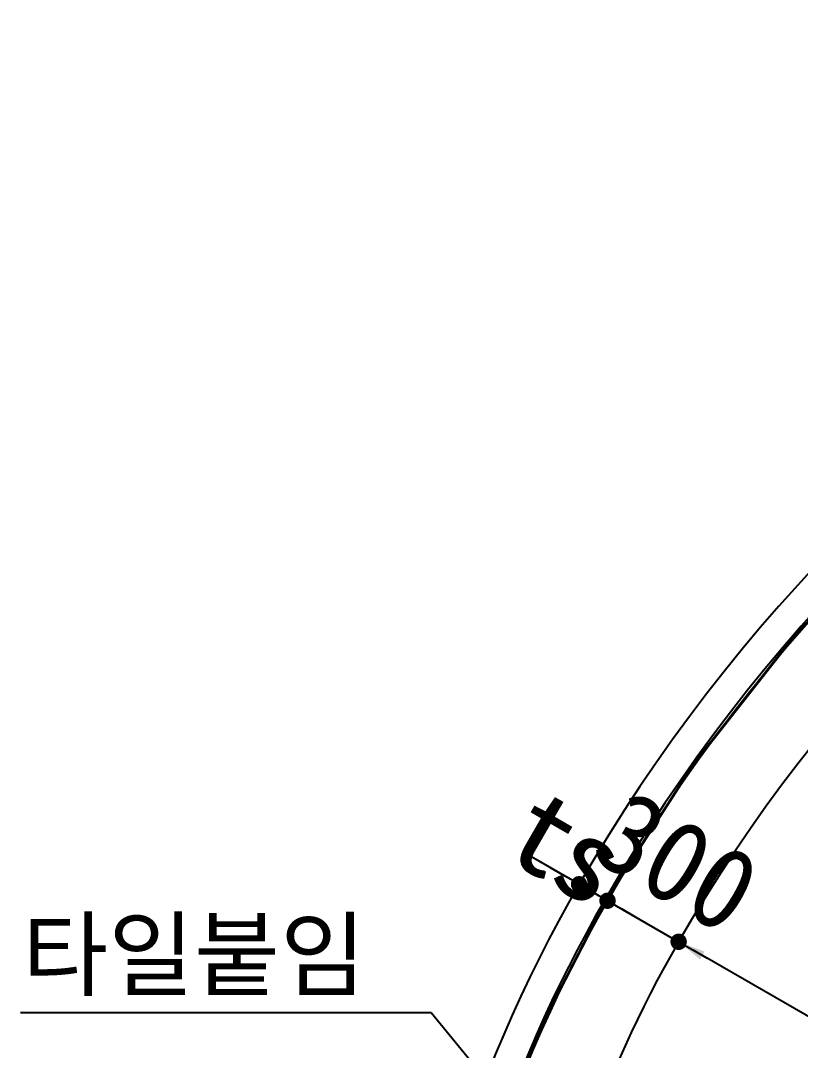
# Model space of a CAD drawing. Header units: millimetres. Extents: x -69382 to 174843, y -46375 to 101648.
# Drawn here: x 7359 to 10208, y 18830 to 22592 of the extents above; entities that cross this region are included whole.
import ezdxf

# ---------------------------------------------------------------- set-up
doc = ezdxf.new("R2010")
doc.units = ezdxf.units.MM
doc.header["$LTSCALE"] = 1000
doc.linetypes.add('A-HIDDN01', pattern=[0.375, 0.25, -0.125])
for name, color, linetype in [('CS-CONC', 4, 'Continuous'), ('CS-DIML', 1, 'Continuous'), ('CS-LEAT', 3, 'Continuous'), ('CST-01-02-02-G05-CS-EXCV', 3, 'CFZ008'), ('DIM1', 1, 'Continuous')]:
    doc.layers.add(name, color=color, linetype=linetype)
doc.styles.add('WGTXT', font='DotumChe.ttf')
doc.linetypes.add('CFZ008', pattern='A,0.9,-0.2,[106,KHCLINE.shx,S=0.00606,R=180,X=0,Y=0],0.9', length=2)
doc.dimstyles.new('DIM-01', dxfattribs={"dimscale": 100, "dimtxt": 3, "dimasz": 0.6, "dimexe": 0, "dimexo": 0, "dimgap": 1, "dimtad": 1, "dimdec": 0, "dimrnd": 0.001, "dimzin": 1, "dimdsep": 46, "dimlunit": 6, "dimtxsty": 'WGTXT', "dimblk": 'DOT', "dimcen": 0, "dimclrd": 1, "dimclre": 1, "dimclrt": 3, "dimadec": 4, "dimazin": 0, "dimtfac": 1, "dimtdec": 0, "dimtix": 1, "dimtmove": 2, "dimatfit": 3, "dimldrblk": 'DOT', "dimfxl": 1.5, "dimlwd": -1, "dimarcsym": 0})
doc.dimstyles.new('DIM-LEADER', dxfattribs={"dimscale": 40, "dimtxt": 3, "dimasz": 3, "dimexe": 1.5, "dimexo": 0, "dimgap": 1, "dimtad": 1, "dimdec": 0, "dimrnd": 0.001, "dimzin": 1, "dimdsep": 46, "dimlunit": 6, "dimtxsty": 'WGTXT', "dimcen": 0, "dimclrd": 1, "dimclre": 1, "dimclrt": 3, "dimadec": 4, "dimazin": 0, "dimtfac": 1, "dimtdec": 0, "dimtix": 1, "dimtmove": 2, "dimatfit": 3, "dimfxl": 1.5, "dimlwd": -1, "dimarcsym": 0})

# ---------------------------------------------------------------- blocks, each defined once
blk = doc.blocks.new('_Dot')
at = {"layer": 'DIM1'}
blk.add_line((0, 0), (-1, 0), dxfattribs=at)
at = {"layer": 'DIM1', "const_width": 0.5}
blk.add_lwpolyline([(-0.25, 0, 1), (0.25, 0, 1)], format="xyb", close=True, dxfattribs=at)
blk = doc.blocks.new('*D368')
at = {"layer": 'CS-DIML', "color": 1, "transparency": 16777216}
for p, q in [((9451.5, 19406.8), (9399.5, 19436.8)), ((9503.5, 19376.8), (9763.3, 19226.8)), ((9815.2, 19196.8), (9867.2, 19166.8))]:
    blk.add_line(p, q, dxfattribs=at)
at = {"layer": 'Defpoints', "color": 0, "transparency": 16777216}
for p in [(9503.5, 19376.8), (9763.3, 19226.8), (9763.3, 19226.8)]:
    blk.add_point(p, dxfattribs=at)
at = {"layer": 'CS-DIML', "color": 1, "transparency": 16777216, "xscale": 60, "yscale": 60, "zscale": 60}
for p, rotation in [((9503.5, 19376.8), 330.0000000033315), ((9763.3, 19226.8), 150.0000000033315)]:
    blk.add_blockref('_Dot', p, dxfattribs=dict(at, rotation=rotation))
at = {"layer": 'CS-DIML', "color": 3, "transparency": 16777216, "insert": (9758.5, 19518.5), "char_height": 300, "attachment_point": 5, "rotation": 330, "style": 'WGTXT'}
blk.add_mtext('300', dxfattribs=at)
blk = doc.blocks.new('*D369')
at = {"layer": 'CS-DIML', "color": 1, "transparency": 16777216}
for p, q in [((9347.6, 19466.8), (9295.6, 19496.8)), ((9503.5, 19376.8), (9399.5, 19436.8)), ((9555.4, 19346.8), (9607.4, 19316.8))]:
    blk.add_line(p, q, dxfattribs=at)
at = {"layer": 'Defpoints', "color": 0, "transparency": 16777216}
for p in [(9399.5, 19436.8), (9399.5, 19436.8), (9503.5, 19376.8)]:
    blk.add_point(p, dxfattribs=at)
at = {"layer": 'CS-DIML', "color": 1, "transparency": 16777216, "xscale": 60, "yscale": 60, "zscale": 60}
for p, rotation in [((9399.5, 19436.8), 329.9999999999691), ((9503.5, 19376.8), 149.9999999999691)]:
    blk.add_blockref('_Dot', p, dxfattribs=dict(at, rotation=rotation))
at = {"layer": 'CS-DIML', "color": 3, "transparency": 16777216, "insert": (9351.9, 19573.7), "char_height": 300, "attachment_point": 5, "rotation": 330, "style": 'WGTXT'}
blk.add_mtext('ts', dxfattribs=at)
blk = doc.blocks.new('*D391')
at = {"layer": 'CS-DIML', "color": 1, "transparency": 16777216}
for p, q in [((9451.5, 19406.8), (9399.5, 19436.8)), ((9503.5, 19376.8), (9763.3, 19226.8)), ((9815.2, 19196.8), (9867.2, 19166.8))]:
    blk.add_line(p, q, dxfattribs=at)
at = {"layer": 'Defpoints', "color": 0, "transparency": 16777216}
for p in [(9503.5, 19376.8), (9763.3, 19226.8), (9763.3, 19226.8)]:
    blk.add_point(p, dxfattribs=at)
at = {"layer": 'CS-DIML', "color": 1, "transparency": 16777216, "xscale": 60, "yscale": 60, "zscale": 60}
for p, rotation in [((9503.5, 19376.8), 330.0000000024546), ((9763.3, 19226.8), 150.0000000024546)]:
    blk.add_blockref('_Dot', p, dxfattribs=dict(at, rotation=rotation))
at = {"layer": 'CS-DIML', "color": 3, "transparency": 16777216, "insert": (9758.5, 19518.5), "char_height": 300, "attachment_point": 5, "rotation": 330, "style": 'WGTXT'}
blk.add_mtext('300', dxfattribs=at)
blk = doc.blocks.new('*D392')
at = {"layer": 'CS-DIML', "color": 1, "transparency": 16777216}
for p, q in [((9347.6, 19466.8), (9295.6, 19496.8)), ((9503.5, 19376.8), (9399.5, 19436.8)), ((9555.4, 19346.8), (9607.4, 19316.8))]:
    blk.add_line(p, q, dxfattribs=at)
at = {"layer": 'Defpoints', "color": 0, "transparency": 16777216}
for p in [(9399.5, 19436.8), (9399.5, 19436.8), (9503.5, 19376.8)]:
    blk.add_point(p, dxfattribs=at)
at = {"layer": 'CS-DIML', "color": 1, "transparency": 16777216, "xscale": 60, "yscale": 60, "zscale": 60}
for p, rotation in [((9399.5, 19436.8), 330.0000000010302), ((9503.5, 19376.8), 150.0000000010301)]:
    blk.add_blockref('_Dot', p, dxfattribs=dict(at, rotation=rotation))
at = {"layer": 'CS-DIML', "color": 3, "transparency": 16777216, "insert": (9357.4, 19570.6), "char_height": 300, "attachment_point": 5, "rotation": 330, "style": 'WGTXT'}
blk.add_mtext('ts', dxfattribs=at)
blk = doc.blocks.new('*D393')
at = {"layer": 'CS-DIML', "color": 1, "transparency": 16777216}
blk.add_line((14864.2, 16281.8), (9849.9, 19176.8), dxfattribs=at)
blk.add_solid([(9858.2, 19191.2), (9841.5, 19162.3), (9763.3, 19226.8)], dxfattribs=at)
at = {"layer": 'Defpoints', "color": 0, "transparency": 16777216}
for p in [(9763.3, 19226.8), (9763.3, 19226.8), (14864.2, 16281.8)]:
    blk.add_point(p, dxfattribs=at)
at = {"layer": 'CS-DIML', "color": 3, "transparency": 16777216, "insert": (12482.1, 17946), "char_height": 300, "attachment_point": 5, "rotation": 330, "style": 'WGTXT'}
blk.add_mtext('R1', dxfattribs=at)
blk = doc.blocks.new('_None')

msp = doc.modelspace()

# ---------------------------------------------------------------- linework, layer by layer
at = {"layer": 'CS-CONC'}
for centre, radius, start, end in [((14864.151, 16281.7813), 6190, 30, 150), ((14864.151, 16281.7813), 5890, 30, 150), ((13949.8598, 16809.6476), 5134.2674, 150, 203.5192515), ((13555.9832, 17037.0524), 4379.4579, 150, 194.4019469)]:
    msp.add_arc(centre, radius, start, end, dxfattribs=at)
at = {"layer": 'CS-DIML'}
for p, q in [((9338.909, 19471.7813), (9220.8821, 19539.9242)), ((9399.5307, 19436.7813), (9226.3257, 19536.7813))]:
    msp.add_line(p, q, dxfattribs=at)
at = {"layer": 'CS-DIML', "color": 2, "linetype": 'A-HIDDN01', "const_width": 10, "flags": 128}
msp.add_lwpolyline([(20485.4773, 14607.7813), (20485.4773, 14607.7813), (20690.4764, 14607.7813), (20690.4927, 14697.5637, -0.269451409), (20721.7941, 14751.4311, 0.201537786), (20893.0547, 14995.7869, 0.188817455), (20228.9244, 19379.2813, 0.577350269), (9498.8696, 19379.2813, 0.217395331), (9092.087, 15131.3801, 0.181398454), (9291.7071, 14906.0278, -0.292415643), (9327.7001, 14849.7461), (9327.7001, 14765.7813), (9532.7001, 14765.7813)], format="xyb", dxfattribs=at)
at = {"layer": 'CS-LEAT'}
msp.add_lwpolyline([(20695.4754, 14602.7813), (20695.4754, 14602.7813), (20695.4927, 14697.5628, -0.26958023), (20724.2936, 14747.1005, 0.199537372), (20897.864, 14994.3858, 0.188827533), (20233.2545, 19381.7813, 0.577350269), (9494.5395, 19381.7813, 0.217400285), (9087.3929, 15129.6554, 0.182089804), (9289.4769, 14901.5502, -0.293112127), (9322.7001, 14849.7461), (9322.7001, 14760.7813), (9322.7001, 14760.7813)], format="xyb", dxfattribs=at)
at = {"layer": 'CST-01-02-02-G05-CS-EXCV', "linetype": 'CFZ008', "ltscale": 1.5}
msp.add_lwpolyline([(20910.5421, 14602.7813, 0.204701934), (20328.7713, 19436.7813, 0.577350269), (9399.5307, 19436.7813, 0.235215078), (9111.2781, 14760.7813)], format="xyb", dxfattribs=at)

# ---------------------------------------------------------------- texts
at = {"layer": 'CS-LEAT', "style": 'WGTXT'}
msp.add_text('타일붙임', height=250, dxfattribs=at).set_placement((7365.8483, 19055.4825))

# ---------------------------------------------------------------- dimensions: what is measured, and where the dimension line sits
at = {"layer": 'CS-DIML'}
for picture, middle in [('*D369', (9351.9468, 19573.7062)), ('*D392', (9357.3904, 19570.5633))]:
    dim = msp.add_linear_dim(base=(9399.5307, 19436.7813), p1=(9503.4538, 19376.7813), p2=(9399.5307, 19436.7813), angle=150, text='ts', dimstyle='DIM-01', override={"dimtxsty": 'WGTXT'}, dxfattribs=at)
    dim.commit()
    dim.dimension.update_dxf_attribs({"geometry": picture, "text_midpoint": middle, "dimtype": 161})
for picture in ['*D368', '*D391']:
    dim = msp.add_aligned_dim(p1=(9503.4538, 19376.7813), p2=(9763.2614, 19226.7813), distance=0, dimstyle='DIM-01', override={"dimtxsty": 'WGTXT'}, dxfattribs=at)
    dim.commit()
    dim.dimension.update_dxf_attribs({"geometry": picture, "text_midpoint": (9758.4575, 19518.4607)})
dim = msp.add_aligned_dim(p1=(14864.151, 16281.7813), p2=(9763.2614, 19226.7813), distance=0, text='R1', dimstyle='DIM-01', override={"dimasz": 1, "dimtxsty": 'WGTXT', "dimblk1": 'None', "dimsah": 1}, dxfattribs=at)
dim.commit()
dim.dimension.update_dxf_attribs({"geometry": '*D393', "text_midpoint": (12482.1074, 17945.9607)})

# ---------------------------------------------------------------- leaders
msp.add_leader([(9373.9226, 18337.0603), (8859.5634, 18967.4096), (7359.1654, 18967.4096)], dimstyle='DIM-LEADER', override={"dimgap": 1, "dimtad": 0}, dxfattribs=at)

doc.saveas('drawing.dxf')
